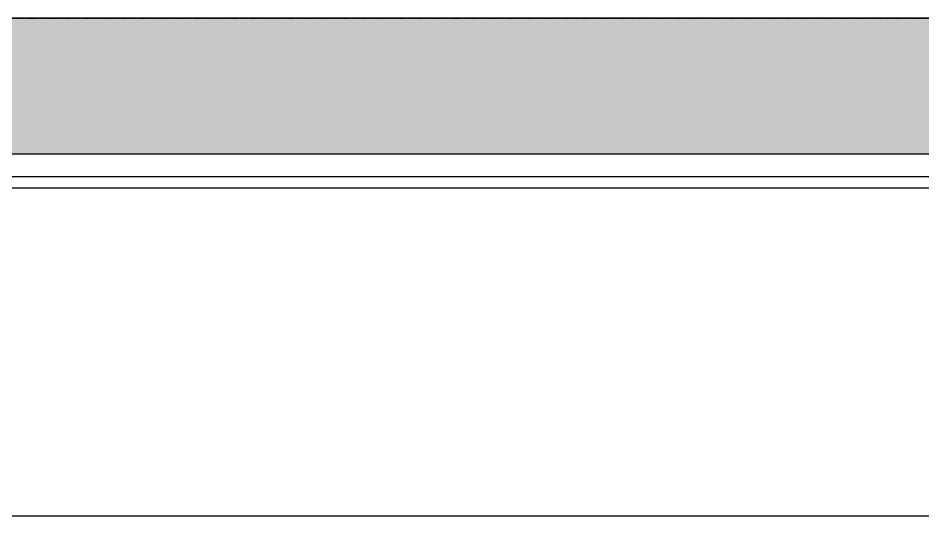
# Model space of a CAD drawing. Header units: millimetres. Extents: x 61345 to 69644, y 9491 to 29385.
# Drawn here: x 64212.8 to 64412.7, y 18973.6 to 19083.6 of the extents above; entities that cross this region are included whole.
import ezdxf

# ---------------------------------------------------------------- set-up
doc = ezdxf.new("R2010")
doc.units = ezdxf.units.MM
doc.linetypes.add('DASHED2', pattern=[0.375, 0.25, -0.125])
doc.layers.add('Plan Archi', color=8, linetype='Continuous')

msp = doc.modelspace()

# ---------------------------------------------------------------- hatches: boundary and pattern name
at = {"layer": 'Plan Archi'}
h = msp.add_hatch(color=256, dxfattribs=at)
h.dxf.hatch_style = 1
h.paths.add_polyline_path([(64671.47, 19083.57), (63976.8, 19083.57), (63976.8, 19053.57), (64671.47, 19053.57)])

# ---------------------------------------------------------------- linework, layer by layer
at = {"layer": 'Plan Archi', "linetype": 'DASHED2'}
msp.add_line((63946.8, 19083.57), (64938.47, 19083.57), dxfattribs=at)
at = {"layer": 'Plan Archi'}
for p, q in [((64671.47, 19083.57), (63976.8, 19083.57)), ((63976.8, 19053.57), (64662.39, 19053.57)), ((63976.8, 19053.57), (64671.47, 19053.57)), ((63996.8, 19053.57), (64642.39, 19053.57)), ((63981.8, 19048.57), (64657.39, 19048.57)), ((63996.8, 19048.57), (64642.39, 19048.57)), ((63981.8, 19046.07), (64657.39, 19046.07)), ((63976.8, 18973.57), (64662.39, 18973.57))]:
    msp.add_line(p, q, dxfattribs=at)

doc.saveas('drawing.dxf')
